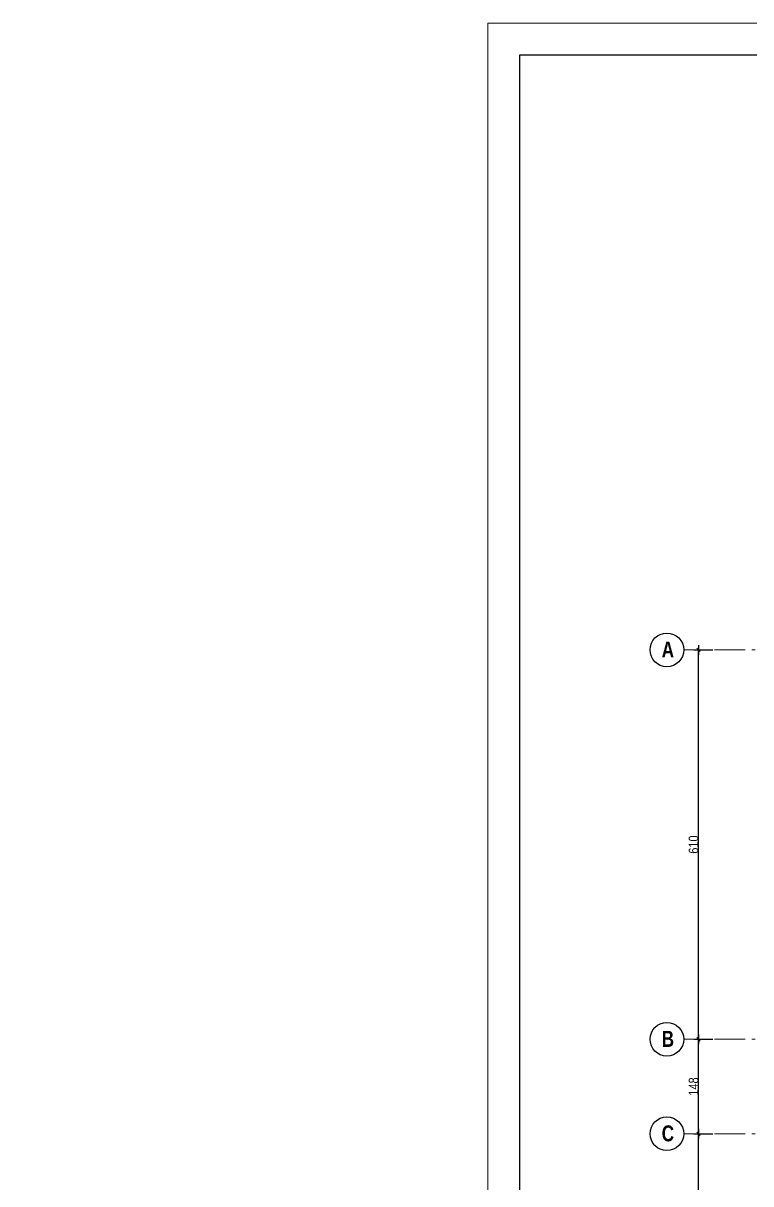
# Model space of a CAD drawing. Header units: centimetres. Extents: x 0 to 26456, y -12469 to -8269.
# Drawn here: x 13228 to 14368, y -10087 to -8269 of the extents above; entities that cross this region are included whole.
import ezdxf

# ---------------------------------------------------------------- set-up
doc = ezdxf.new("R2010")
doc.units = ezdxf.units.CM
doc.header["$LTSCALE"] = 25.4
doc.header["$PDMODE"] = 1
doc.header["$PDSIZE"] = -2
doc.linetypes.add('Style de ligne -6', pattern=[1.04164, 0.625, -0.20828, 0.06943, -0.13893])
for name, color, linetype in [('01_cote_gen', 4, 'Continuous'), ('01_texte', 230, 'Continuous'), ('AA_COTES', 2, 'Continuous')]:
    doc.layers.add(name, color=color, linetype=linetype)
doc.layers.add('01_murs_coup', color=5, linetype='Continuous', lineweight=60)
doc.layers.add('B Général', color=7, linetype='Continuous', lineweight=5)
doc.styles.add('impact', font='impact.ttf')
doc.styles.add('STYLE2', font='ARIALN.TTF')
doc.dimstyles.new('JB50', dxfattribs={"dimscale": 0.1, "dimtxt": 150, "dimasz": 15, "dimexe": 0.1, "dimexo": 0.1, "dimgap": 0.09, "dimtad": 1, "dimdec": 1, "dimdsep": 46, "dimtxsty": 'STYLE2', "dimblk1": 'BOND_G', "dimblk2": 'BOND_D', "dimsah": 1, "dimcen": 1.5, "dimdle": 0.01, "dimse1": 1, "dimse2": 1, "dimclrd": 4, "dimclre": 2, "dimclrt": 6, "dimazin": 2, "dimtfac": 2.333333, "dimtdec": 1, "dimtix": 1, "dimtmove": 2, "dimatfit": 3, "dimldrblk": 'BOND_G', "dimfxl": 1, "dimtolj": 1, "dimtzin": 0, "dimarcsym": 0})

# ---------------------------------------------------------------- blocks, each defined once
blk = doc.blocks.new('BOND_G')
at = {"layer": 'AA_COTES', "color": 0}
for p, q in [((0, -5), (0, 15)), ((5, 0), (-5, 0)), ((1.8, 1.8), (-1.8, -1.8))]:
    blk.add_line(p, q, dxfattribs=at)
blk = doc.blocks.new('BOND_D')
at = {"layer": 'AA_COTES', "color": 0}
for p, q in [((5, 0), (-5, 0)), ((-1.8, -1.8), (1.8, 1.8)), ((0, 5), (0, -15))]:
    blk.add_line(p, q, dxfattribs=at)
blk = doc.blocks.new('*D208')
at = {"layer": '01_cote_gen', "color": 4, "lineweight": -2, "ltscale": 3, "transparency": 16777216}
blk.add_line((25181.4, -8824.4), (25181.4, -8881.4), dxfattribs=at)
at = {"layer": 'Defpoints', "color": 0, "ltscale": 3, "transparency": 16777216}
for p in [(25158.9, -8822.9), (0, -8882.9), (25181.4, -8882.9)]:
    blk.add_point(p, dxfattribs=at)
at = {"layer": '01_cote_gen', "color": 4, "lineweight": -2, "ltscale": 3, "transparency": 16777216, "xscale": 1.5, "yscale": 1.5, "zscale": 1.5}
for name, p, rotation in [('BOND_G', (25181.4, -8822.9), 90), ('BOND_D', (25181.4, -8882.9), 270)]:
    blk.add_blockref(name, p, dxfattribs=dict(at, rotation=rotation))
at = {"layer": '01_cote_gen', "color": 6, "ltscale": 3, "transparency": 16777216, "insert": (25173.7, -8852.9), "char_height": 15, "attachment_point": 5, "rotation": 90, "style": 'STYLE2'}
blk.add_mtext('\\A1;60', dxfattribs=at)
blk = doc.blocks.new('*D238')
at = {"layer": '01_cote_gen', "color": 4, "lineweight": -2, "ltscale": 3, "transparency": 16777216}
blk.add_line((14286.4, -10617.5), (14286.4, -10010.5), dxfattribs=at)
at = {"layer": 'Defpoints', "color": 0, "ltscale": 3, "transparency": 16777216}
for p in [(14286.4, -10009), (14286.4, -10009), (14315.6, -10619)]:
    blk.add_point(p, dxfattribs=at)
at = {"layer": '01_cote_gen', "color": 4, "lineweight": -2, "ltscale": 3, "transparency": 16777216, "xscale": 1.5, "yscale": 1.5, "zscale": 1.5}
for name, p, rotation in [('BOND_D', (14286.4, -10009), 90), ('BOND_G', (14286.4, -10619), 270)]:
    blk.add_blockref(name, p, dxfattribs=dict(at, rotation=rotation))
at = {"layer": '01_cote_gen', "color": 6, "ltscale": 3, "transparency": 16777216, "insert": (14278.7, -10314), "char_height": 15, "attachment_point": 5, "rotation": 90, "style": 'STYLE2'}
blk.add_mtext('\\A1;610', dxfattribs=at)
blk = doc.blocks.new('*D239')
at = {"layer": '01_cote_gen', "color": 4, "lineweight": -2, "ltscale": 3, "transparency": 16777216}
blk.add_line((14286.4, -10007.5), (14286.4, -9862.5), dxfattribs=at)
at = {"layer": 'Defpoints', "color": 0, "ltscale": 3, "transparency": 16777216}
for p in [(14286.4, -9861), (14311.4, -9861), (14286.4, -10009)]:
    blk.add_point(p, dxfattribs=at)
at = {"layer": '01_cote_gen', "color": 4, "lineweight": -2, "ltscale": 3, "transparency": 16777216, "xscale": 1.5, "yscale": 1.5, "zscale": 1.5}
for name, p, rotation in [('BOND_D', (14286.4, -9861), 90), ('BOND_G', (14286.4, -10009), 270)]:
    blk.add_blockref(name, p, dxfattribs=dict(at, rotation=rotation))
at = {"layer": '01_cote_gen', "color": 6, "ltscale": 3, "transparency": 16777216, "insert": (14278.7, -9935), "char_height": 15, "attachment_point": 5, "rotation": 90, "style": 'STYLE2'}
blk.add_mtext('\\A1;148', dxfattribs=at)
blk = doc.blocks.new('*D240')
at = {"layer": '01_cote_gen', "color": 4, "lineweight": -2, "ltscale": 3, "transparency": 16777216}
blk.add_line((14286.4, -9859.5), (14286.4, -9252.5), dxfattribs=at)
at = {"layer": 'Defpoints', "color": 0, "ltscale": 3, "transparency": 16777216}
for p in [(14283.8, -9251), (14286.4, -9251), (14229.7, -9861)]:
    blk.add_point(p, dxfattribs=at)
at = {"layer": '01_cote_gen', "color": 4, "lineweight": -2, "ltscale": 3, "transparency": 16777216, "xscale": 1.5, "yscale": 1.5, "zscale": 1.5}
for name, p, rotation in [('BOND_D', (14286.4, -9251), 90), ('BOND_G', (14286.4, -9861), 270)]:
    blk.add_blockref(name, p, dxfattribs=dict(at, rotation=rotation))
at = {"layer": '01_cote_gen', "color": 6, "ltscale": 3, "transparency": 16777216, "insert": (14278.7, -9556), "char_height": 15, "attachment_point": 5, "rotation": 90, "style": 'STYLE2'}
blk.add_mtext('\\A1;610', dxfattribs=at)

msp = doc.modelspace()

# ---------------------------------------------------------------- linework, layer by layer
at = {"layer": '01_murs_coup', "linetype": 'Continuous', "lineweight": 5}
for p, q in [((26455.97, -8269.29), (13955.97, -8269.29)), ((13955.97, -8269.29), (13955.97, -12469.29))]:
    msp.add_line(p, q, dxfattribs=at)
at = {"layer": '01_texte'}
for p, q in [((26405.97, -8319.29), (14005.97, -8319.29)), ((14005.97, -8319.29), (14005.97, -12419.29))]:
    msp.add_line(p, q, dxfattribs=at)
for centre in [(14236.8, -9250.97), (14236.8, -9860.97), (14236.8, -10008.97)]:
    msp.add_circle(centre, 26.34, dxfattribs=at)
at = {"layer": 'B Général', "color": 1, "linetype": 'Style de ligne -6', "lineweight": 13, "ltscale": 3, "true_color": 0xff0000}
msp.add_line((16581.76, -9250.97), (14263.13, -9250.97), dxfattribs=at)
at = {"layer": 'B Général', "color": 1, "linetype": 'Style de ligne -6', "lineweight": 13, "ltscale": 3}
for p, q in [((16581.76, -9860.97), (14263.13, -9860.97)), ((16581.76, -10008.97), (14263.13, -10008.97))]:
    msp.add_line(p, q, dxfattribs=at)

# ---------------------------------------------------------------- texts
at = {"layer": '01_texte', "style": 'impact'}
for s, p in [('A', (14228.69, -9262.88)), ('B', (14228.69, -9872.88)), ('C', (14228.69, -10020.88))]:
    msp.add_text(s, height=25, rotation=0, dxfattribs=at).set_placement(p)

# ---------------------------------------------------------------- dimensions: what is measured, and where the dimension line sits
at = {"layer": '01_cote_gen', "ltscale": 3}
for base, p1, p2, picture, middle in [((25181.35, -8882.94), (25158.85, -8822.94), (0, -8882.94), '*D208', (25173.68, -8852.94)), ((14286.39, -9250.97), (14229.65, -9860.97), (14283.82, -9250.97), '*D240', (14278.73, -9555.97)), ((14286.39, -9860.97), (14286.39, -10008.97), (14311.39, -9860.97), '*D239', (14278.73, -9934.97)), ((14286.39, -10008.97), (14315.56, -10618.97), (14286.39, -10008.97), '*D238', (14278.73, -10313.97))]:
    dim = msp.add_linear_dim(base=base, p1=p1, p2=p2, angle=90, dimstyle='JB50', dxfattribs=at)
    dim.commit()
    dim.dimension.update_dxf_attribs({"geometry": picture, "text_midpoint": middle})

doc.saveas('drawing.dxf')
